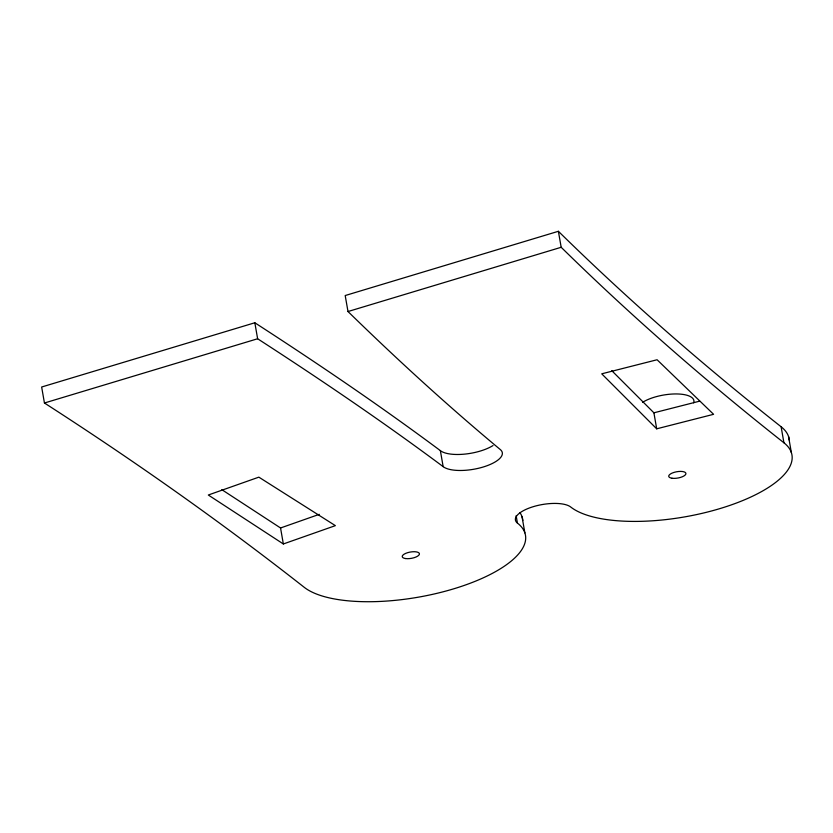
<?xml version="1.0" encoding="UTF-8"?>
<svg xmlns="http://www.w3.org/2000/svg" width="833" height="833" viewBox="0 0 833 833"><rect width="100%" height="100%" fill="white"/><g stroke="black" fill="none" stroke-linecap="round" stroke-linejoin="round"><path stroke-width="1.25" d="M221.828 489.658L280.554 527.976L319.278 514.336M283.345 543.97L335.376 525.644L258.855 477.153L208.302 495.01L283.345 543.97L280.554 527.976M254.836 322.767L41.65 387.012L44.441 403.005C133.759 460.503 220.683 521.729 304.243 587.317A116.349 42.639 -9.9 0 0 453.6 588.858A116.349 42.639 -9.9 0 0 517.428 523.072A29.093 10.662 -9.9 0 1 533.391 506.631A29.093 10.662 -9.9 0 1 570.73 507.016A116.349 42.639 -9.9 0 0 720.087 508.546A116.349 42.639 -9.9 0 0 783.915 442.771L781.125 426.767C703.541 365.541 628.915 300.536 558.381 231.293L345.195 295.538L347.996 311.532C396.977 359.377 447.54 405.629 500.164 449.456A31.113 11.402 -9.9 0 1 483.098 467.042A31.113 11.402 -9.9 0 1 443.156 466.636C382.899 421.769 320.695 379.567 257.626 338.76L254.836 322.767C317.904 363.563 380.108 405.775 440.365 450.632A31.113 11.402 -9.9 0 0 493.021 445.551M44.441 403.005L257.626 338.76M347.996 311.532L561.182 247.286C631.706 316.53 706.332 381.535 783.915 442.771M611.766 370.654L653.905 412.814L699.668 401.152M656.696 428.818L713.589 414.313L657.091 359.752L601.728 373.819L656.696 428.818L653.905 412.814M788.559 436.575L791.35 452.569M558.381 231.293L561.182 247.286M522.072 516.887L524.863 532.881M516.148 515.689L517.428 523.072M440.365 450.632L443.156 466.636M642.639 402.297A29.093 10.662 -9.9 0 1 676.511 393.947A29.093 10.662 -9.9 0 1 693.65 402.828M781.125 426.767A116.349 42.639 -9.9 0 1 789.32 440.209M520.021 512.743A116.349 42.639 -9.9 0 1 522.832 520.521M672.002 478.236A8.726 3.197 -9.9 0 0 685.851 474.06A8.726 3.197 -9.9 0 0 674.116 472.363A8.726 3.197 -9.9 0 0 672.002 478.236M405.515 558.547A8.726 3.197 -9.9 0 0 419.363 554.372A8.726 3.197 -9.9 0 0 407.629 552.675A8.726 3.197 -9.9 0 0 405.515 558.547"/></g></svg>
